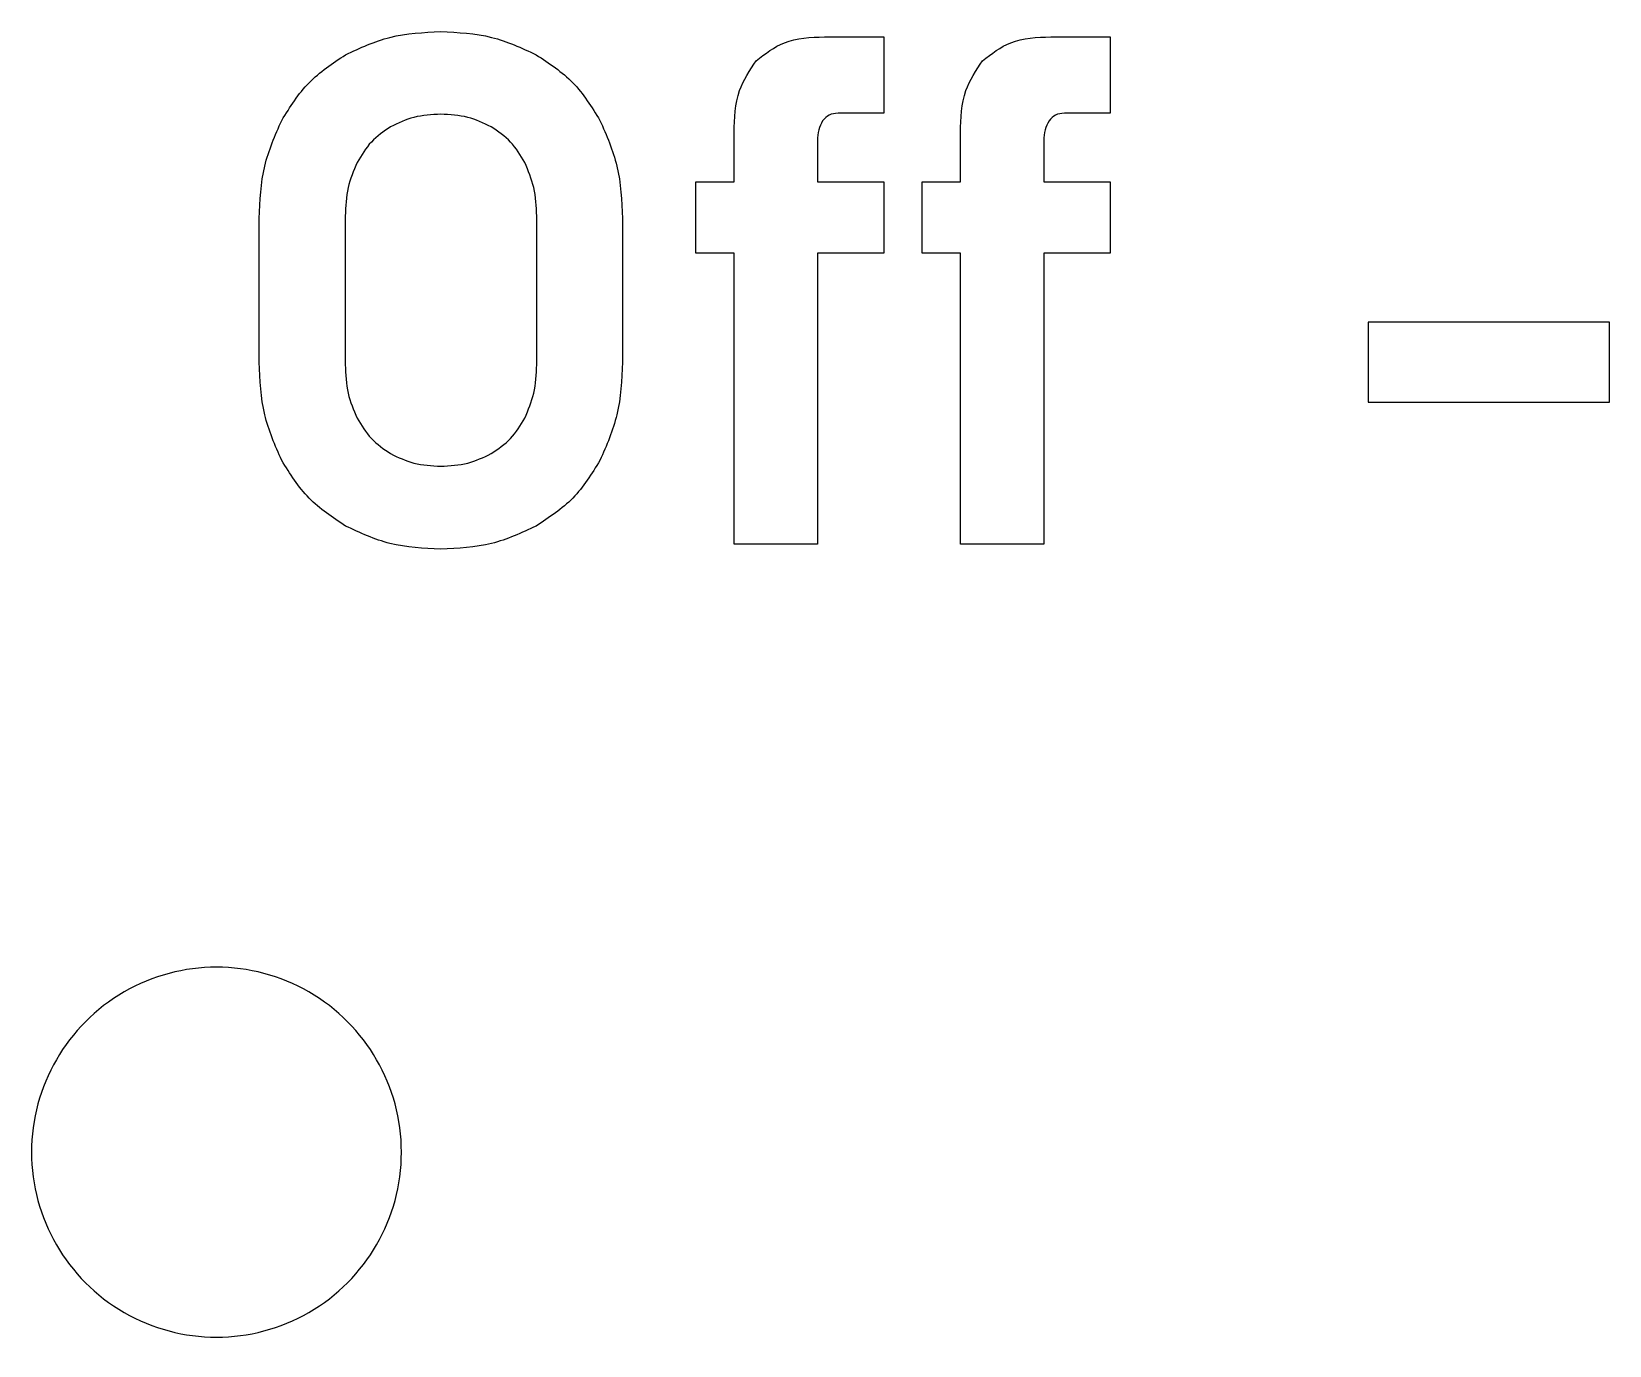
# Model space of a CAD drawing. Extents: x -56 to 56, y -81 to 81.
# Drawn here: x -28.05 to -14.83, y 23.06 to 34.07 of the extents above; entities that cross this region are included whole.
import ezdxf

# ---------------------------------------------------------------- set-up
doc = ezdxf.new("R2010")
doc.units = 0
doc.layers.get('0').update_dxf_attribs({"linetype": 'CONTINUOUS'})

msp = doc.modelspace()

# ---------------------------------------------------------------- linework, layer by layer
at = {"color": 7}
for points in [[(-21.40492, 34.023115), (-20.908012, 34.023115), (-20.908012, 33.382981), (-21.290922, 33.382981)], [(-19.507911, 34.023115), (-19.011006, 34.023115), (-19.011006, 33.382981), (-19.393916, 33.382981)], [(-22.161968, 29.773114), (-22.161968, 32.210873), (-22.483496, 32.210873), (-22.483496, 32.807158), (-22.161968, 32.807158), (-22.161968, 33.219298)], [(-20.264959, 29.773114), (-20.264959, 32.210873), (-20.586488, 32.210873), (-20.586488, 32.807158), (-20.264959, 32.807158), (-20.264959, 33.219298)], [(-21.46338, 33.152067), (-21.46338, 32.807158), (-20.908012, 32.807158), (-20.908012, 32.210873), (-21.46338, 32.210873), (-21.46338, 29.773114), (-22.161968, 29.773114)], [(-19.566371, 33.152067), (-19.566371, 32.807158), (-19.011006, 32.807158), (-19.011006, 32.210873), (-19.566371, 32.210873), (-19.566371, 29.773114), (-20.264959, 29.773114)], [(-26.143055, 31.295985), (-26.143055, 32.500247)], [(-25.421083, 32.520708), (-25.421083, 31.275524)], [(-23.816371, 31.275524), (-23.816371, 32.520708)], [(-23.097319, 32.500247), (-23.097319, 31.295985)]]:
    msp.add_lwpolyline(points, dxfattribs=at)
for points in [[(-16.848006, 30.962765), (-14.825311, 30.962765), (-14.825311, 31.632126), (-16.848006, 31.632126), (-16.848006, 30.962765), (-16.848006, 30.962765)], [(-24.95, 24.677106), (-24.95, 24.677106)]]:
    msp.add_lwpolyline(points, close=True, dxfattribs=at)
for points in [[(-25.41816, 33.872583), (-25.296185, 33.929256), (-25.17421, 33.985932), (-25.046212, 34.018365)], [(-25.046212, 34.018365), (-24.90883, 34.05318), (-24.764508, 34.060069), (-24.620187, 34.066961)], [(-24.620187, 34.066961), (-24.475758, 34.060047), (-24.331329, 34.053132), (-24.193799, 34.018365)], [(-24.193799, 34.018365), (-24.065445, 33.985932), (-23.9431, 33.929256), (-23.820755, 33.872583)], [(-21.740694, 33.973057), (-21.637814, 34.013946), (-21.521367, 34.018532), (-21.40492, 34.023115)], [(-19.843688, 33.973057), (-19.740807, 34.013946), (-19.624359, 34.018532), (-19.507911, 34.023115)], [(-25.724339, 33.638012), (-25.635475, 33.729065), (-25.526817, 33.800823), (-25.41816, 33.872583)], [(-23.820755, 33.872583), (-23.711772, 33.800899), (-23.602789, 33.729217), (-23.513841, 33.638012)], [(-21.976361, 33.822893), (-21.900869, 33.881146), (-21.825378, 33.939399), (-21.740694, 33.973057)], [(-20.079352, 33.822893), (-20.003862, 33.881146), (-19.928371, 33.939399), (-19.843688, 33.973057)], [(-22.115564, 33.571884), (-22.084311, 33.66055), (-22.030336, 33.74172), (-21.976361, 33.822893)], [(-20.218558, 33.571884), (-20.187305, 33.66055), (-20.133329, 33.74172), (-20.079352, 33.822893)], [(-25.953061, 33.323063), (-25.88354, 33.434594), (-25.814018, 33.546126), (-25.724339, 33.638012)], [(-23.513841, 33.638012), (-23.424313, 33.546213), (-23.355082, 33.434637), (-23.285851, 33.323063)], [(-22.161968, 33.219298), (-22.158127, 33.340662), (-22.154288, 33.462026), (-22.115564, 33.571884)], [(-20.264959, 33.219298), (-20.261121, 33.340662), (-20.25728, 33.462026), (-20.218558, 33.571884)], [(-24.845257, 33.347913), (-24.912768, 33.330358), (-24.976932, 33.299672), (-25.041096, 33.268992)], [(-24.620187, 33.374216), (-24.696495, 33.37049), (-24.772803, 33.366765), (-24.845257, 33.347913)], [(-24.394755, 33.34791), (-24.467357, 33.366706), (-24.543772, 33.370459), (-24.620187, 33.374213)], [(-24.197819, 33.268989), (-24.262353, 33.299669), (-24.326888, 33.330353), (-24.394755, 33.34791)], [(-21.365459, 33.366895), (-21.386205, 33.35617), (-21.40287, 33.337419), (-21.419534, 33.318669)], [(-21.290922, 33.382981), (-21.317273, 33.380724), (-21.343626, 33.378184), (-21.365459, 33.366895)], [(-19.46845, 33.366895), (-19.489196, 33.35617), (-19.505861, 33.337419), (-19.522526, 33.318669)], [(-19.393916, 33.382981), (-19.420267, 33.380724), (-19.446619, 33.378184), (-19.46845, 33.366895)], [(-26.095557, 32.939788), (-26.063845, 33.071273), (-26.008453, 33.197166), (-25.953061, 33.323063)], [(-25.041096, 33.268989), (-25.098269, 33.22985), (-25.155443, 33.190715), (-25.201859, 33.141473)], [(-24.035959, 33.141473), (-24.08267, 33.190816), (-24.140244, 33.229901), (-24.197819, 33.268989)], [(-23.285851, 33.323063), (-23.230887, 33.197138), (-23.175924, 33.071216), (-23.144455, 32.939788)], [(-21.452417, 33.244873), (-21.460909, 33.215271), (-21.462145, 33.183668), (-21.463379, 33.152067)], [(-21.419534, 33.31868), (-21.432305, 33.294578), (-21.445073, 33.270471), (-21.452417, 33.244873)], [(-19.555411, 33.244873), (-19.563903, 33.215271), (-19.565139, 33.183668), (-19.566373, 33.152067)], [(-19.522526, 33.31868), (-19.535297, 33.294578), (-19.548067, 33.270471), (-19.555411, 33.244873)], [(-25.201859, 33.141473), (-25.249296, 33.091147), (-25.285498, 33.030263), (-25.3217, 32.969382)], [(-23.915751, 32.969382), (-23.952062, 33.030294), (-23.988373, 33.091206), (-24.035959, 33.141473)], [(-26.143055, 32.500247), (-26.136451, 32.648938), (-26.129844, 32.79763), (-26.095557, 32.939788)], [(-25.3217, 32.969382), (-25.350674, 32.900531), (-25.379648, 32.831677), (-25.396237, 32.760021)], [(-23.841215, 32.760021), (-23.857804, 32.831677), (-23.886778, 32.900531), (-23.915752, 32.969382)], [(-23.144455, 32.939788), (-23.110402, 32.797571), (-23.103861, 32.64891), (-23.097319, 32.500247)], [(-25.396237, 32.760021), (-25.414198, 32.682441), (-25.417641, 32.601573), (-25.421084, 32.520708)], [(-23.816371, 32.520708), (-23.819814, 32.601573), (-23.823254, 32.682441), (-23.841215, 32.760021)], [(-26.095557, 30.856441), (-26.129843, 30.998599), (-26.136449, 31.14729), (-26.143055, 31.295985)], [(-25.421083, 31.275524), (-25.417668, 31.194766), (-25.414256, 31.114005), (-25.396236, 31.036569)], [(-23.841214, 31.036569), (-23.823194, 31.114005), (-23.819782, 31.194766), (-23.81637, 31.275524)], [(-23.097319, 31.295985), (-23.103858, 31.147321), (-23.110397, 30.998658), (-23.14445, 30.856441)], [(-25.396236, 31.036569), (-25.379644, 30.965271), (-25.350672, 30.89679), (-25.321699, 30.828306)], [(-23.915751, 30.828306), (-23.886778, 30.89679), (-23.857804, 30.965271), (-23.841214, 31.036569)], [(-25.953061, 30.473163), (-26.008453, 30.59906), (-26.063845, 30.724956), (-26.095557, 30.856441)], [(-25.3217, 30.828306), (-25.285449, 30.767823), (-25.249197, 30.707337), (-25.201859, 30.657313)], [(-24.035959, 30.657313), (-23.988473, 30.707278), (-23.952112, 30.767792), (-23.915751, 30.828306)], [(-23.14445, 30.856441), (-23.175919, 30.725013), (-23.230885, 30.599088), (-23.285851, 30.473163)], [(-25.201859, 30.657313), (-25.155393, 30.608209), (-25.098244, 30.569186), (-25.041096, 30.530164)], [(-24.197819, 30.530164), (-24.14027, 30.569138), (-24.08272, 30.60811), (-24.035959, 30.657313)], [(-25.724342, 30.158212), (-25.814021, 30.250097), (-25.883541, 30.361632), (-25.953061, 30.473163)], [(-25.041096, 30.530164), (-24.976932, 30.499483), (-24.912768, 30.468803), (-24.845257, 30.451243)], [(-24.845257, 30.451243), (-24.772803, 30.43239), (-24.696495, 30.428665), (-24.620187, 30.42494)], [(-24.620187, 30.424937), (-24.543771, 30.428691), (-24.467355, 30.432472), (-24.394753, 30.45124)], [(-24.394753, 30.45124), (-24.326886, 30.468794), (-24.262353, 30.49948), (-24.197819, 30.530161)], [(-23.285851, 30.473163), (-23.355083, 30.361589), (-23.424315, 30.250016), (-23.513844, 30.158217)], [(-25.41816, 29.923645), (-25.526818, 29.995403), (-25.635477, 30.067161), (-25.724342, 30.158212)], [(-23.513844, 30.158217), (-23.602792, 30.067014), (-23.711773, 29.99533), (-23.820755, 29.923645)], [(-25.04621, 29.777863), (-25.174209, 29.810299), (-25.296184, 29.866972), (-25.41816, 29.923645)], [(-23.820755, 29.923645), (-23.9431, 29.866972), (-24.065445, 29.810296), (-24.193799, 29.777863)], [(-24.620187, 29.729268), (-24.764508, 29.736154), (-24.908828, 29.74304), (-25.04621, 29.777863)], [(-24.193799, 29.777863), (-24.331329, 29.743111), (-24.475758, 29.736191), (-24.620187, 29.729268)], [(-25.725, 26.019445), (-26.204572, 26.296326), (-26.795428, 26.296326), (-27.275, 26.019445)], [(-27.275, 26.019445), (-27.754572, 25.742565), (-28.05, 25.230868), (-28.05, 24.677106)], [(-24.95, 24.677106), (-24.95, 25.230868), (-25.245428, 25.742565), (-25.725, 26.019445)], [(-28.05, 24.677106), (-28.05, 24.123344), (-27.754572, 23.611647), (-27.275, 23.334767)], [(-25.725, 23.334767), (-25.245428, 23.611647), (-24.95, 24.123344), (-24.95, 24.677106)], [(-27.275, 23.334767), (-26.795428, 23.057886), (-26.204572, 23.057886), (-25.725, 23.334767)]]:
    msp.add_open_spline(points, degree=3, dxfattribs=at)

doc.saveas('drawing.dxf')
